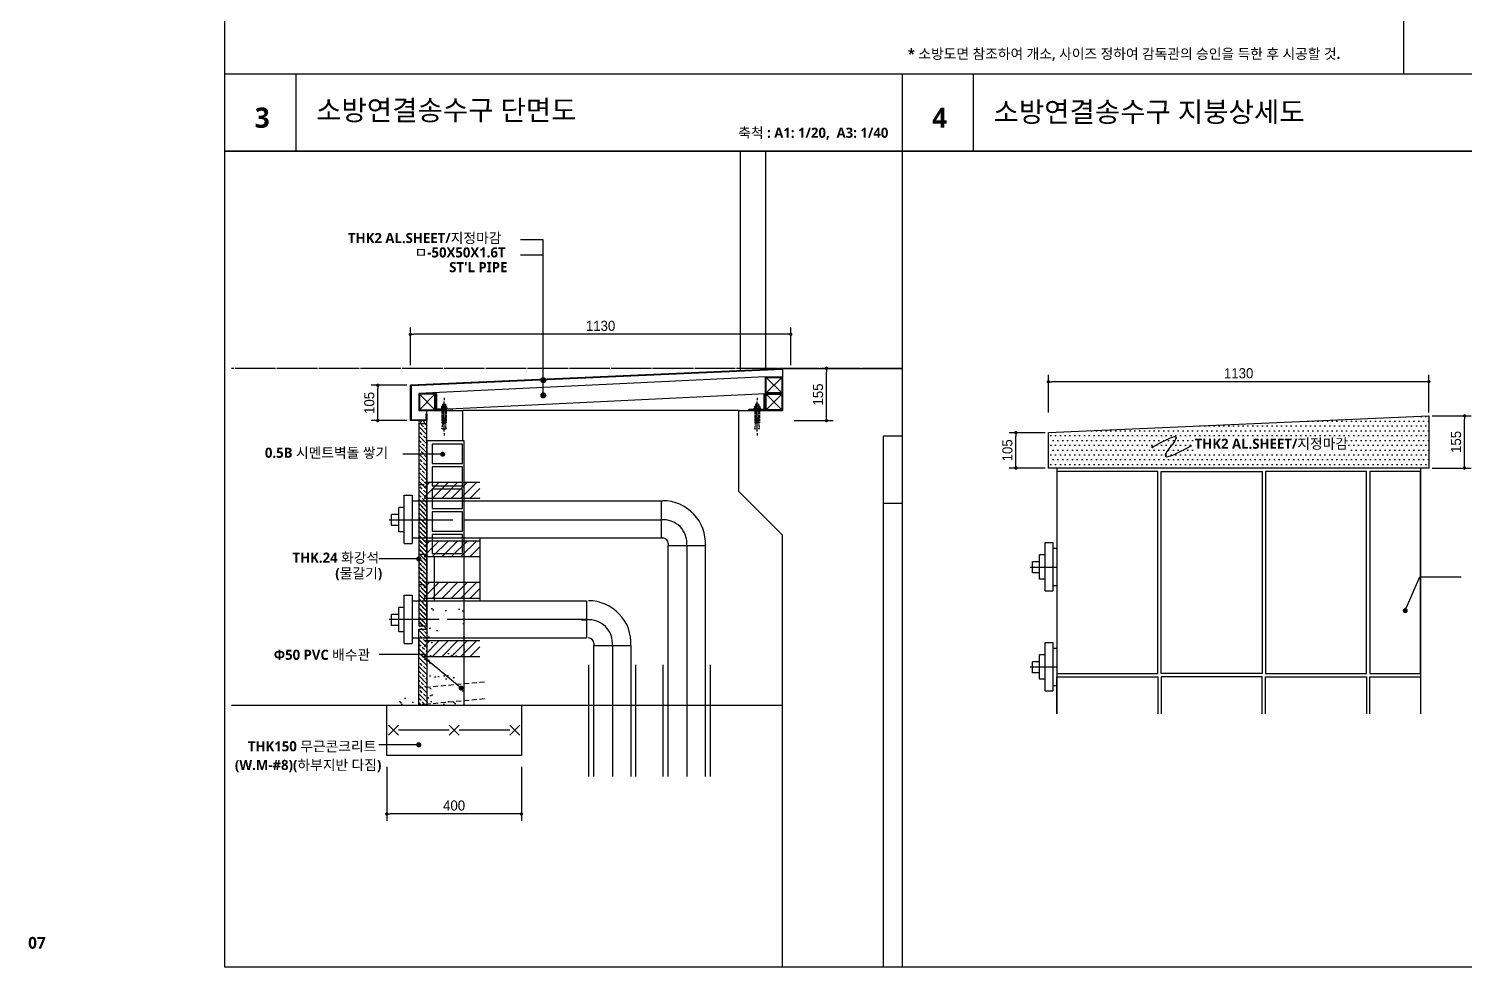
# Model space of a CAD drawing. Header units: millimetres. Extents: x 200 to 163856, y 0 to 163394.
# Drawn here: x 58417 to 62681, y 200 to 2988 of the extents above; entities that cross this region are included whole.
import ezdxf
from ezdxf.enums import TextEntityAlignment as Align

# ---------------------------------------------------------------- set-up
doc = ezdxf.new("R2010")
doc.units = ezdxf.units.MM
doc.header["$LTSCALE"] = 10
for name, pattern in [('CEN', [62, 60, -1, 0, -1]), ('HID', [2.3, 1.5, -0.8]), ('HIDDEN', [2, 1, -1])]:
    doc.linetypes.add(name, pattern=pattern)
doc.layers.get('DEFPOINTS').update_dxf_attribs({"color": 181})
for name, color, linetype in [('01.스텐파이프', 2, 'Continuous'), ('03.부재', 5, 'Continuous'), ('1co_hatch', 1, 'Continuous'), ('2co_visible', 2, 'Continuous'), ('A-ANNO-GRA1', 7, 'Continuous'), ('A-ANNO-TEXT1', 7, 'Continuous'), ('A-ANNO-TITL', 7, 'Continuous'), ('A-ST-AXIS-DIM', 7, 'Continuous'), ('AA-CON', 2, 'Continuous'), ('CEN', 1, 'CEN'), ('COL', 2, 'Continuous'), ('DIM', 4, 'Continuous'), ('EL4', 4, 'Continuous'), ('ETC', 6, 'Continuous'), ('FIN', 6, 'Continuous'), ('g', 3, 'Continuous'), ('HIDD', 5, 'HIDDEN'), ('LEADER', 7, 'Continuous'), ('MA', 6, 'Continuous'), ('SYM', 4, 'Continuous'), ('조경', 7, 'Continuous'), ('판넬', 2, 'Continuous')]:
    doc.layers.add(name, color=color, linetype=linetype)
doc.styles.add('2020음성 1차', font='')
doc.styles.add('HSW', font='romans.shx', dxfattribs={"bigfont": 'whgtxt.shx'})
doc.styles.add('SH_진천_나눔', font='')
doc.styles.add('돋움', font='')
doc.styles.add('돋음', font='')
doc.styles.get('2020음성 1차').set_extended_font_data('NanumGothic', bold=True)
doc.styles.get('SH_진천_나눔').set_extended_font_data('NanumGothic', bold=True)
doc.styles.get('돋움').set_extended_font_data('Dotum')
doc.styles.get('돋음').set_extended_font_data('DotumChe')
doc.dimstyles.new('DLEADER', dxfattribs={"dimscale": 50, "dimtxt": 3, "dimasz": 3, "dimexe": 1, "dimexo": 8, "dimgap": 1, "dimtad": 1, "dimdec": 0, "dimrnd": 0.25, "dimdsep": 32, "dimtxsty": '돋음', "dimblk": 'DOT', "dimcen": 5, "dimclrd": 4, "dimclre": 4, "dimclrt": 3, "dimadec": 0, "dimazin": 0, "dimtfac": 1, "dimtdec": 0, "dimtix": 1, "dimtmove": 2, "dimatfit": 1, "dimldrblk": 'DOT', "dimfxl": 1, "dimarcsym": 0})
doc.dimstyles.new('NDIM10-1', dxfattribs={"dimscale": 10, "dimtxt": 3, "dimasz": 1, "dimexe": 2, "dimexo": 1, "dimgap": 1, "dimtad": 1, "dimdec": 0, "dimrnd": 0.25, "dimdsep": 32, "dimtxsty": '돋움', "dimblk1": 'DOT', "dimblk2": 'DOT', "dimsah": 1, "dimcen": 5, "dimclrd": 4, "dimclre": 4, "dimclrt": 3, "dimazin": 0, "dimtfac": 1, "dimtdec": 0, "dimtix": 1, "dimtmove": 2, "dimatfit": 3, "dimldrblk": 'DOT', "dimfxl": 1, "dimarcsym": 0})
doc.dimstyles.new('두성금속-6', dxfattribs={"dimscale": 6, "dimtxt": 3, "dimasz": 1.5, "dimexe": 0, "dimexo": 3, "dimgap": 0.9, "dimtad": 1, "dimdec": 0, "dimrnd": 0.25, "dimzin": 0, "dimdsep": 46, "dimlunit": 6, "dimtxsty": 'HSW', "dimblk": 'DOT', "dimcen": 3, "dimdle": 2, "dimclrt": 4, "dimadec": 0, "dimazin": 0, "dimtfac": 1, "dimtdec": 0, "dimtix": 1, "dimtmove": 2, "dimatfit": 0, "dimldrblk": 'DOT', "dimfxl": 1, "dimtolj": 1, "dimtzin": 0, "dimarcsym": 0})

# ---------------------------------------------------------------- blocks, each defined once
blk = doc.blocks.new('_Dot')
at = {"color": 0, "linetype": 'ByBlock', "lineweight": -2}
blk.add_line((-0.5, 0), (-1, 0), dxfattribs=at)
at = {"color": 0, "linetype": 'ByBlock', "const_width": 0.5}
blk.add_lwpolyline([(-0.25, 0, 1), (0.25, 0, 1)], format="xyb", close=True, dxfattribs=at)
blk = doc.blocks.new('*D6484')
at = {"layer": 'A-ST-AXIS-DIM', "color": 0, "lineweight": -2}
for p, q in [((62585.7, 1838.2), (62701.7, 1838.2)), ((62681.7, 1693.2), (62681.7, 1828.2)), ((62585.7, 1683.2), (62701.7, 1683.2))]:
    blk.add_line(p, q, dxfattribs=at)
at = {"layer": 'DEFPOINTS', "color": 0}
for p in [(62575.7, 1838.2), (62681.7, 1838.2), (62575.7, 1683.2)]:
    blk.add_point(p, dxfattribs=at)
at = {"layer": 'A-ST-AXIS-DIM', "color": 0, "linetype": 'ByBlock', "lineweight": -2, "xscale": 10, "yscale": 10, "zscale": 10}
for p, rotation in [((62681.7, 1838.2), 90), ((62681.7, 1683.2), 270)]:
    blk.add_blockref('_Dot', p, dxfattribs=dict(at, rotation=rotation))
at = {"layer": 'A-ST-AXIS-DIM', "color": 3, "insert": (62656.6, 1760.7), "char_height": 30, "attachment_point": 5, "rotation": 90, "style": '돋움'}
blk.add_mtext('155', dxfattribs=at)
blk = doc.blocks.new('*D6485')
at = {"layer": 'A-ST-AXIS-DIM', "color": 0, "lineweight": -2}
for p, q in [((61435.7, 1788.2), (61329, 1788.2)), ((61349, 1693.2), (61349, 1778.2)), ((61435.7, 1683.2), (61329, 1683.2))]:
    blk.add_line(p, q, dxfattribs=at)
at = {"layer": 'DEFPOINTS', "color": 0}
for p in [(61349, 1788.2), (61445.7, 1788.2), (61445.7, 1683.2)]:
    blk.add_point(p, dxfattribs=at)
at = {"layer": 'A-ST-AXIS-DIM', "color": 0, "linetype": 'ByBlock', "lineweight": -2, "xscale": 10, "yscale": 10, "zscale": 10}
for p, rotation in [((61349, 1788.2), 90), ((61349, 1683.2), 270)]:
    blk.add_blockref('_Dot', p, dxfattribs=dict(at, rotation=rotation))
at = {"layer": 'A-ST-AXIS-DIM', "color": 3, "insert": (61324, 1735.7), "char_height": 30, "attachment_point": 5, "rotation": 90, "style": '돋움'}
blk.add_mtext('105', dxfattribs=at)
blk = doc.blocks.new('*D6486')
at = {"layer": 'A-ST-AXIS-DIM', "color": 0, "lineweight": -2}
for p, q in [((61445.7, 1848.2), (61445.7, 1959.6)), ((62565.7, 1939.6), (61455.7, 1939.6)), ((62575.7, 1848.2), (62575.7, 1959.6))]:
    blk.add_line(p, q, dxfattribs=at)
at = {"layer": 'DEFPOINTS', "color": 0}
for p in [(61445.7, 1939.6), (61445.7, 1838.2), (62575.7, 1838.2)]:
    blk.add_point(p, dxfattribs=at)
at = {"layer": 'A-ST-AXIS-DIM', "color": 0, "linetype": 'ByBlock', "lineweight": -2, "xscale": 10, "yscale": 10, "zscale": 10, "rotation": 180}
blk.add_blockref('_Dot', (61445.7, 1939.6), dxfattribs=at)
at = {"layer": 'A-ST-AXIS-DIM', "color": 0, "linetype": 'ByBlock', "lineweight": -2, "xscale": 10, "yscale": 10, "zscale": 10}
blk.add_blockref('_Dot', (62575.7, 1939.6), dxfattribs=at)
at = {"layer": 'A-ST-AXIS-DIM', "color": 3, "insert": (62010.7, 1964.6), "char_height": 30, "attachment_point": 5, "style": '돋움'}
blk.add_mtext('1130', dxfattribs=at)
blk = doc.blocks.new('A$C5A103C25')
at = {"color": 0, "linetype": 'ByBlock', "const_width": 4.8}
blk.add_lwpolyline([(7.2, 38.7, 1), (2.4, 38.7, 1)], format="xyb", close=True, dxfattribs=at)
at = {"layer": 'DIM'}
blk.add_spline([(4.8, 38.7), (99, 75.3), (55.6, 6.8), (161.3, 44.6)], degree=3, dxfattribs=at)
blk = doc.blocks.new('A$C101F31DF')
at = {"layer": 'CEN'}
for p, q in [((10.6, 111.9, 0), (10.6, 104.9, 0)), ((10.6, 11.7, 0), (10.6, 100.9, 0)), ((10.6, 7, 0), (10.6, 0, 0))]:
    blk.add_line(p, q, dxfattribs=at)
at = {"layer": 'HIDD', "linetype": 'HID', "ltscale": 0.2}
for p, q in [((4, 76.6, 0), (4, 37.9, 0)), ((6.1, 76.6, 0), (6.1, 35.9, 0)), ((7.2, 50.5, 0), (8.4, 50.5, 0)), ((7.2, 50.5, 0), (7.2, 37.9, 0)), ((8.4, 50.5, 0), (8.4, 37.9, 0)), ((12.9, 50.5, 0), (12.9, 37.9, 0)), ((14.1, 50.5, 0), (12.9, 50.5, 0)), ((14.1, 50.5, 0), (14.1, 37.9, 0)), ((15.1, 76.6, 0), (15.1, 35.9, 0)), ((17.3, 76.6, 0), (17.3, 37.9, 0)), ((7.2, 37.9, 0), (4, 37.9, 0)), ((4.2, 20.9, 0), (6.1, 35.9, 0)), ((16.2, 19.8, 0), (5.1, 19.8, 0)), ((12.9, 37.9, 0), (8.4, 37.9, 0)), ((17.3, 37.9, 0), (14.1, 37.9, 0)), ((15.1, 35.9, 0), (17.1, 20.9, 0))]:
    blk.add_line(p, q, dxfattribs=at)
for centre, start, end in [((5.1, 20.8, 0), 172.4472, 270), ((16.2, 20.8, 0), 270, 7.5528)]:
    blk.add_arc(centre, 0.968, start, end, dxfattribs=at)
at = {"layer": 'MA'}
for p, q in [((2.9, 86.5, 0), (2.9, 80.3, 0)), ((16.5, 87.3, 0), (4.8, 87.3, 0)), ((15.1, 93.3, 0), (6.1, 93.3, 0)), ((6.1, 93.3, 0), (6.1, 87.3, 0)), ((6.8, 86.5, 0), (6.8, 80.3, 0)), ((14.5, 86.5, 0), (14.5, 80.3, 0)), ((15.1, 93.3, 0), (15.1, 87.3, 0)), ((18.4, 86.5, 0), (18.4, 80.3, 0)), ((0, 79.5, 0), (0, 78.6, 0)), ((21.3, 79.5, 0), (0, 79.5, 0)), ((0, 78.6, 0), (21.3, 78.6, 0)), ((21.3, 79.5, 0), (21.3, 78.6, 0))]:
    blk.add_line(p, q, dxfattribs=at)
for centre, radius, start, end in [((4.8, 84.5, 0), 2.81, 46.3972, 133.6028), ((10.6, 77.2, 0), 10.1, 67.3801, 112.6199), ((16.5, 84.5, 0), 2.81, 46.3972, 133.6028), ((4.8, 82.3, 0), 2.81, 226.3972, 313.6028), ((10.6, 89.6, 0), 10.1, 247.3801, 292.6199), ((16.5, 82.3, 0), 2.81, 226.3972, 313.6028)]:
    blk.add_arc(centre, radius, start, end, dxfattribs=at)
blk = doc.blocks.new('*D6490')
at = {"layer": 'A-ST-AXIS-DIM', "color": 0, "lineweight": -2}
for p, q in [((60690.6, 1979.1), (60806.6, 1979.1)), ((60786.6, 1834.1), (60786.6, 1969.1)), ((60690.6, 1824.1), (60806.6, 1824.1))]:
    blk.add_line(p, q, dxfattribs=at)
at = {"layer": 'DEFPOINTS', "color": 0}
for p in [(60680.6, 1979.1), (60786.6, 1979.1), (60680.6, 1824.1)]:
    blk.add_point(p, dxfattribs=at)
at = {"layer": 'A-ST-AXIS-DIM', "color": 0, "linetype": 'ByBlock', "lineweight": -2, "xscale": 10, "yscale": 10, "zscale": 10}
for p, rotation in [((60786.6, 1979.1), 90), ((60786.6, 1824.1), 270)]:
    blk.add_blockref('_Dot', p, dxfattribs=dict(at, rotation=rotation))
at = {"layer": 'A-ST-AXIS-DIM', "color": 3, "insert": (60761.6, 1901.6), "char_height": 30, "attachment_point": 5, "rotation": 90, "style": '돋움'}
blk.add_mtext('155', dxfattribs=at)
blk = doc.blocks.new('*D6491')
at = {"layer": 'A-ST-AXIS-DIM', "color": 0, "lineweight": -2}
for p, q in [((59540.6, 1929.1), (59433.9, 1929.1)), ((59453.9, 1834.1), (59453.9, 1919.1)), ((59540.6, 1824.1), (59433.9, 1824.1))]:
    blk.add_line(p, q, dxfattribs=at)
at = {"layer": 'DEFPOINTS', "color": 0}
for p in [(59453.9, 1929.1), (59550.6, 1929.1), (59550.6, 1824.1)]:
    blk.add_point(p, dxfattribs=at)
at = {"layer": 'A-ST-AXIS-DIM', "color": 0, "linetype": 'ByBlock', "lineweight": -2, "xscale": 10, "yscale": 10, "zscale": 10}
for p, rotation in [((59453.9, 1929.1), 90), ((59453.9, 1824.1), 270)]:
    blk.add_blockref('_Dot', p, dxfattribs=dict(at, rotation=rotation))
at = {"layer": 'A-ST-AXIS-DIM', "color": 3, "insert": (59428.9, 1876.6), "char_height": 30, "attachment_point": 5, "rotation": 90, "style": '돋움'}
blk.add_mtext('105', dxfattribs=at)
blk = doc.blocks.new('*D6492')
at = {"layer": 'A-ST-AXIS-DIM', "color": 0, "lineweight": -2}
for p, q in [((59550.6, 1989.1), (59550.6, 2100.4)), ((60680.6, 1989.1), (60680.6, 2100.4)), ((60670.6, 2080.4), (59560.6, 2080.4))]:
    blk.add_line(p, q, dxfattribs=at)
at = {"layer": 'DEFPOINTS', "color": 0}
for p in [(59550.6, 2080.4), (59550.6, 1979.1), (60680.6, 1979.1)]:
    blk.add_point(p, dxfattribs=at)
at = {"layer": 'A-ST-AXIS-DIM', "color": 0, "linetype": 'ByBlock', "lineweight": -2, "xscale": 10, "yscale": 10, "zscale": 10, "rotation": 180}
blk.add_blockref('_Dot', (59550.6, 2080.4), dxfattribs=at)
at = {"layer": 'A-ST-AXIS-DIM', "color": 0, "linetype": 'ByBlock', "lineweight": -2, "xscale": 10, "yscale": 10, "zscale": 10}
blk.add_blockref('_Dot', (60680.6, 2080.4), dxfattribs=at)
at = {"layer": 'A-ST-AXIS-DIM', "color": 3, "insert": (60115.6, 2105.4), "char_height": 30, "attachment_point": 5, "style": '돋움'}
blk.add_mtext('1130', dxfattribs=at)
blk = doc.blocks.new('*D6493')
at = {"layer": 'A-ST-AXIS-DIM', "color": 0, "lineweight": -2}
for p, q in [((59480.6, 795.3), (59480.6, 635.5)), ((59880.6, 795.3), (59880.6, 635.5)), ((59870.6, 655.5), (59490.6, 655.5))]:
    blk.add_line(p, q, dxfattribs=at)
at = {"layer": 'DEFPOINTS', "color": 0}
for p in [(59480.6, 805.3), (59880.6, 805.3), (59480.6, 655.5)]:
    blk.add_point(p, dxfattribs=at)
at = {"layer": 'A-ST-AXIS-DIM', "color": 0, "linetype": 'ByBlock', "lineweight": -2, "xscale": 10, "yscale": 10, "zscale": 10, "rotation": 180}
blk.add_blockref('_Dot', (59480.6, 655.5), dxfattribs=at)
at = {"layer": 'A-ST-AXIS-DIM', "color": 0, "linetype": 'ByBlock', "lineweight": -2, "xscale": 10, "yscale": 10, "zscale": 10}
blk.add_blockref('_Dot', (59880.6, 655.5), dxfattribs=at)
at = {"layer": 'A-ST-AXIS-DIM', "color": 3, "insert": (59680.6, 680.5), "char_height": 30, "attachment_point": 5, "style": '돋움'}
blk.add_mtext('400', dxfattribs=at)

msp = doc.modelspace()

# ---------------------------------------------------------------- hatches: boundary and pattern name
at = {"layer": '1co_hatch'}
h = msp.add_hatch(dxfattribs=at)
h.set_pattern_fill('ANSI33', color=256, scale=3, style=0)
h.set_pattern_definition([(135, (145628.097, -83.499), (13.470384, 13.470384), []), (135, (145614.627, -83.499), (13.470384, 13.470384), [9.525, -4.7625])])
h.paths.add_polyline_path([(59599.62628, 1814.08553), (59575.62628, 1814.08553), (59575.62628, 1214.08553), (59599.62628, 1214.08553)])
h = msp.add_hatch(dxfattribs=at)
h.set_pattern_fill('ANSI33', color=256, scale=3, style=0)
h.set_pattern_definition([(135, (145628.097, 281.501), (13.470384, 13.470384), []), (135, (145614.627, 281.501), (13.470384, 13.470384), [9.525, -4.7625])])
h.paths.add_polyline_path([(59599.62628, 979.08553), (59575.62628, 979.08553), (59575.62628, 1579.08553), (59599.62628, 1579.08553)])
at = {"layer": 'A-ANNO-TEXT1'}
h = msp.add_hatch(dxfattribs=at)
h.set_pattern_fill('DOTS', color=256, scale=9, style=0)
h.set_pattern_definition([(180, (589804.382, 2363131.704), (-7.14375, 14.2875), [0, -14.2875])])
h.paths.add_polyline_path([(61445.7076, 1788.2244), (61445.7076, 1683.2244), (62575.7076, 1683.2244), (62575.7076, 1838.2244)])
at = {"layer": '조경'}
h = msp.add_hatch(dxfattribs=at)
h.set_pattern_fill('AR-SAND', color=8, scale=20, style=0)
h.set_pattern_definition([(37.5, (107537.717, -40373.478), (-1.259867, 38.536475), [0, -30.4, 0, -34, 0, -32.5]), (7.5, (107537.717, -40373.48), (35.395534, 56.44292), [0, -16.4, 0, -27.4, 0, -10.5]), (327.5, (107513.117, -40373.478), (62.282837, 0.113181), [0, -10, 0, -36, 0, -47]), (317.5, (107513.117, -40373.48), (60.12253, 17.55351), [0, -5, 0, -23.6, 0, -27])])
h.paths.add_polyline_path([(59615.62628, 1000.08553), (59615.62628, 1057.08553), (59705.62628, 1057.08553), (59705.62628, 1000.08553)], flags=16)
h.paths.add_polyline_path([(59615.62628, 1067.08553), (59615.62628, 1124.08553), (59705.62628, 1124.08553), (59705.62628, 1067.08553)], flags=16)
h.paths.add_polyline_path([(59615.62628, 1134.08553), (59615.62628, 1191.08553), (59705.62628, 1191.08553), (59705.62628, 1134.08553)], flags=16)
h.paths.add_polyline_path([(59615.62628, 1201.08553), (59615.62628, 1258.08553), (59705.62628, 1258.08553), (59705.62628, 1201.08553)], flags=16)
h.paths.add_polyline_path([(59710.62628, 979.08553), (59515.62628, 979.08553), (59515.62628, 1000.08553), (59605.62628, 1000.08553), (59605.62628, 1268.08553), (59710.62628, 1268.08553)])

# ---------------------------------------------------------------- linework, layer by layer
at = {"layer": '01.스텐파이프'}
for points in [[(60655.62628, 1904.08553), (60605.62628, 1904.08553), (60605.62628, 1954.08553), (60655.62628, 1954.08553)], [(59575.62628, 1854.08553), (59625.62628, 1854.08553), (59625.62628, 1904.08553), (59575.62628, 1904.08553)], [(60655.62628, 1854.08553), (60605.62628, 1854.08553), (60605.62628, 1904.08553), (60655.62628, 1904.08553)]]:
    msp.add_lwpolyline(points, close=True, dxfattribs=at)
at = {"layer": '01.스텐파이프', "color": 7, "linetype": 'ByBlock'}
for points in [[(60653.62628, 1906.08553), (60607.62628, 1906.08553), (60607.62628, 1952.08553), (60653.62628, 1952.08553)], [(59577.62628, 1856.08553), (59623.62628, 1856.08553), (59623.62628, 1902.08553), (59577.62628, 1902.08553)], [(60653.62628, 1856.08553), (60607.62628, 1856.08553), (60607.62628, 1902.08553), (60653.62628, 1902.08553)]]:
    msp.add_lwpolyline(points, close=True, dxfattribs=at)
at = {"layer": '03.부재', "color": 6}
for points in [[(59672.62628, 1858.08553), (59629.62628, 1858.08553), (59629.62628, 1901.08553, 0.4142135624), (59626.62628, 1904.08553), (59625.62628, 1904.08553), (59625.62628, 1854.08553), (59675.62628, 1854.08553), (59675.62628, 1855.08553, 0.4142135624)], [(60558.62628, 1858.08553), (60601.62628, 1858.08553), (60601.62628, 1901.08553, -0.4142135624), (60604.62628, 1904.08553), (60605.62628, 1904.08553), (60605.62628, 1854.08553), (60555.62628, 1854.08553), (60555.62628, 1855.08553, -0.4142135624)]]:
    msp.add_lwpolyline(points, format="xyb", close=True, dxfattribs=at)
at = {"layer": '2co_visible'}
msp.add_circle((59586.65961, 1819.08553), 5, dxfattribs=at)
msp.add_arc((59569.36676, 1819.08553), 8.00963, 321.39371585, 38.60628415, dxfattribs=at)
at = {"layer": 'A-ANNO-GRA1'}
for p, q in [((62500, 5740), (62500, 2853.7497)), ((58999.99903, 2853.7497), (66094.96443, 2853.7497)), ((59210.79052, 2853.7497), (59210.79052, 2624.15396)), ((61011.84186, 2853.7497), (61011.84186, 200)), ((61222.63274, 2853.7497), (61222.63274, 2624.15396)), ((66094.96514, 2624.15396), (58999.99903, 2624.15396)), ((59000, 2624.15396), (66094.9654, 2624.15396))]:
    msp.add_line(p, q, dxfattribs=at)
at = {"layer": 'A-ANNO-TEXT1'}
for p, q in [((61470.7076, 1683.2244), (61470.7076, 953.2244)), ((62550.7076, 1683.2244), (62550.7076, 953.2244))]:
    msp.add_line(p, q, dxfattribs=at)
at = {"layer": 'AA-CON'}
for p, q in [((60655.62628, 1979.08553), (60655.62628, 1854.08553)), ((60525.62628, 1854.08553), (60655.62628, 1854.08553)), ((60955.62628, 200), (60955.62628, 1779.08553)), ((60525.62628, 1614.08553), (60655.62628, 1484.08553)), ((60655.62628, 200), (60655.62628, 1484.08553))]:
    msp.add_line(p, q, dxfattribs=at)
msp.add_lwpolyline([(60525.62628, 1854.08553), (60525.62628, 1614.08553)], dxfattribs=at)
at = {"layer": 'CEN', "ltscale": 0.2}
msp.add_line((61011.84186, 1979.08553), (59019.23366, 1979.08553), dxfattribs=at)
at = {"layer": 'CEN', "linetype": 'ByBlock'}
for p, q in [((60653.62628, 1906.08553), (60607.62628, 1952.08553)), ((60607.62628, 1906.08553), (60653.62628, 1952.08553)), ((59577.62628, 1856.08553), (59623.62628, 1902.08553)), ((59623.62628, 1856.08553), (59577.62628, 1902.08553)), ((60653.62628, 1856.08553), (60607.62628, 1902.08553)), ((60607.62628, 1856.08553), (60653.62628, 1902.08553))]:
    msp.add_line(p, q, dxfattribs=at)
at = {"layer": 'COL'}
for p, q in [((60655.62628, 1979.08553), (61011.84186, 1979.08553)), ((60955.62628, 1779.08553), (61011.84186, 1779.08553))]:
    msp.add_line(p, q, dxfattribs=at)
at = {"layer": 'COL', "color": 6}
msp.add_lwpolyline([(59480.62628, 979.08553), (59880.62628, 979.08553), (59880.62628, 829.08553), (59480.62628, 829.08553)], close=True, dxfattribs=at)
at = {"layer": 'DEFPOINTS'}
msp.add_lwpolyline([(59000, 5740), (66094.9654, 5740), (66094.9654, 200), (59000, 200)], close=True, dxfattribs=at)
at = {"layer": 'EL4'}
msp.add_line((60955.62628, 1579.08553), (61011.84186, 1579.08553), dxfattribs=at)
at = {"layer": 'ETC', "color": 5}
for p, q in [((59575.52572, 1633.7698), (59575.52572, 1585.94581)), ((59575.52572, 1633.7698), (59591.31259, 1633.7698)), ((59591.31259, 1641.4054), (59757.07471, 1641.4054)), ((59591.31259, 1624.31492), (59608.40306, 1641.4054)), ((59591.31259, 1596.40742), (59636.31057, 1641.4054)), ((59616.85747, 1594.04479), (59664.21807, 1641.4054)), ((59644.76497, 1594.04479), (59692.12558, 1641.4054)), ((59672.67247, 1594.04479), (59720.03308, 1641.4054)), ((59700.57998, 1594.04479), (59747.94058, 1641.4054)), ((59728.48748, 1594.04479), (59757.07471, 1622.63202)), ((59532.22302, 1458.93164), (59532.22302, 1602.45189)), ((59532.22302, 1602.45189), (59555.67772, 1602.45189)), ((59555.67772, 1602.45189), (59555.67772, 1458.93164)), ((59555.67772, 1585.94581), (60300.72294, 1585.94581)), ((59591.31259, 1594.04479), (59757.07471, 1594.04479)), ((59756.39499, 1594.04479), (59757.07471, 1594.72451)), ((60295.20795, 1585.94581), (60295.20795, 1475.43773)), ((59494.45808, 1512.66576), (59494.45808, 1545.52532)), ((59515.97299, 1545.52532), (59494.45808, 1545.52532)), ((59515.97299, 1493.88886), (59515.97299, 1565.86696)), ((59532.22302, 1565.86696), (59515.97299, 1565.86696)), ((59488.04958, 1529.09554), (59676.61087, 1529.09554)), ((59515.97299, 1512.66576), (59494.45808, 1512.66576)), ((59532.22302, 1493.88886), (59515.97299, 1493.88886)), ((59712.00746, 1529.09554), (60295.20795, 1529.09554)), ((60280.01805, 1529.09554), (60295.20795, 1529.09554)), ((59532.22302, 1458.93164), (59555.67772, 1458.93164)), ((59555.67772, 1475.43773), (60300.72271, 1475.43773)), ((59575.52572, 1475.43773), (59575.52572, 1427.61374)), ((59591.31259, 1467.33874), (59757.07471, 1467.33874)), ((59591.31259, 1450.24827), (59608.40306, 1467.33874)), ((59591.31259, 1422.34077), (59636.31057, 1467.33874)), ((59616.85747, 1419.97814), (59664.21807, 1467.33874)), ((59644.76497, 1419.97814), (59692.12558, 1467.33874)), ((59672.67247, 1419.97814), (59720.03308, 1467.33874)), ((59700.57998, 1419.97814), (59747.94058, 1467.33874)), ((59757.07471, 1475.43773), (59757.07471, 1288.94668)), ((60316.50934, 1459.65086), (60316.50934, 1452.68599)), ((60316.50934, 1452.68599), (60427.28912, 1452.68599)), ((60316.56202, 766.80225), (60316.56202, 1452.68599)), ((60371.76338, 1452.68599), (60371.76338, 1375.19638)), ((60427.28912, 766.80225), (60427.28912, 1452.68599)), ((61435.85592, 1318.07051), (61435.85592, 1461.59077)), ((61435.85592, 1461.59077), (61459.31062, 1461.59077)), ((61459.31062, 1461.59077), (61459.31062, 1318.07051)), ((59575.52572, 1427.61374), (59591.31259, 1427.61374)), ((59591.31259, 1419.97814), (59757.07471, 1419.97814)), ((59620.91297, 1419.97814), (59620.91297, 1288.94668)), ((59728.48748, 1419.97814), (59757.07471, 1448.56536)), ((59756.39499, 1419.97814), (59757.07471, 1420.65786)), ((61419.60589, 1353.02773), (61419.60589, 1425.00583)), ((61435.85592, 1425.00583), (61419.60589, 1425.00583)), ((61459.31062, 1445.08468), (61470.7076, 1445.08468)), ((60371.76338, 1386.15982), (60371.76338, 766.80225)), ((61391.68248, 1388.23441), (61470.7076, 1388.23441)), ((61398.09098, 1371.80463), (61398.09098, 1404.6642)), ((61419.60589, 1404.6642), (61398.09098, 1404.6642)), ((61419.60589, 1371.80463), (61398.09098, 1371.80463)), ((59575.52572, 1336.77067), (59591.31259, 1336.77067)), ((59575.52572, 1336.77067), (59575.52572, 1288.94668)), ((59591.31259, 1344.40627), (59757.07471, 1344.40627)), ((59591.31259, 1299.40829), (59636.31057, 1344.40627)), ((59591.31259, 1327.31579), (59608.40306, 1344.40627)), ((59616.85747, 1297.04566), (59664.21807, 1344.40627)), ((59644.76497, 1297.04566), (59692.12558, 1344.40627)), ((59672.67247, 1297.04566), (59720.03308, 1344.40627)), ((59700.57998, 1297.04566), (59747.94058, 1344.40627)), ((59728.48748, 1297.04566), (59757.07471, 1325.63289)), ((61435.85592, 1353.02773), (61419.60589, 1353.02773)), ((61459.31062, 1334.5766), (61470.7076, 1334.5766)), ((59532.22302, 1161.93251), (59532.22302, 1305.45276)), ((59532.22302, 1305.45276), (59555.67772, 1305.45276)), ((59555.67772, 1305.45276), (59555.67772, 1161.93251)), ((59555.67772, 1288.94668), (60074.05779, 1288.94668)), ((59591.31259, 1297.04566), (59757.07471, 1297.04566)), ((59756.39499, 1297.04566), (59757.07471, 1297.72538)), ((60074.05779, 1288.94668), (60074.05779, 1178.4386)), ((61435.85592, 1318.07051), (61459.31062, 1318.07051)), ((59515.97299, 1248.52619), (59494.45808, 1248.52619)), ((59494.45808, 1215.66663), (59494.45808, 1248.52619)), ((59515.97299, 1196.88973), (59515.97299, 1268.86783)), ((59532.22302, 1268.86783), (59515.97299, 1268.86783)), ((59488.04958, 1233.69264), (59635.89729, 1233.69264)), ((59515.97299, 1215.66663), (59494.45808, 1215.66663)), ((59532.22302, 1196.88973), (59515.97299, 1196.88973)), ((59659.66139, 1233.69264), (60074.05779, 1233.69264)), ((60058.8679, 1232.09641), (60074.05779, 1232.09641)), ((59532.22302, 1161.93251), (59555.67772, 1161.93251)), ((59555.67772, 1178.4386), (60074.05779, 1178.4386)), ((59575.52572, 1178.4386), (59575.52572, 1130.61461)), ((59591.31259, 1125.34164), (59636.31057, 1170.33961)), ((59591.31259, 1153.24914), (59608.40306, 1170.33961)), ((59591.31259, 1170.33961), (59757.07471, 1170.33961)), ((59616.85747, 1122.97901), (59664.21807, 1170.33961)), ((59644.76497, 1122.97901), (59692.12558, 1170.33961)), ((59672.67247, 1122.97901), (59720.03308, 1170.33961)), ((59700.57998, 1122.97901), (59747.94058, 1170.33961)), ((59728.48748, 1122.97901), (59757.07471, 1151.56623)), ((60095.35919, 1162.65173), (60095.35919, 1155.68686)), ((60095.35919, 1155.68686), (60206.13896, 1155.68686)), ((60095.41187, 766.80225), (60095.41187, 1155.68686)), ((60150.61322, 1155.68686), (60150.61322, 766.80225)), ((60206.13896, 766.80225), (60206.13896, 1155.68686)), ((61435.85592, 1021.07138), (61435.85592, 1164.59164)), ((61435.85592, 1164.59164), (61459.31062, 1164.59164)), ((61459.31062, 1164.59164), (61459.31062, 1021.07138)), ((59575.52572, 1130.61461), (59591.31259, 1130.61461)), ((59591.31259, 1122.97901), (59757.07471, 1122.97901)), ((59756.39499, 1122.97901), (59757.07471, 1123.65873)), ((61419.60589, 1056.0286), (61419.60589, 1128.0067)), ((61435.85592, 1128.0067), (61419.60589, 1128.0067)), ((61459.31062, 1148.08555), (61470.7076, 1148.08555)), ((60080.51872, 766.80225), (60080.51872, 1098.9403)), ((60220.70773, 766.80225), (60220.70773, 1098.9403)), ((60301.66887, 766.80225), (60301.66887, 1098.9403)), ((60441.85788, 766.80225), (60441.85788, 1098.9403)), ((61391.68248, 1092.83151), (61470.7076, 1092.83151)), ((61419.60589, 1107.66507), (61398.09098, 1107.66507)), ((61398.09098, 1074.8055), (61398.09098, 1107.66507)), ((61419.60589, 1074.8055), (61398.09098, 1074.8055)), ((61435.85592, 1056.0286), (61419.60589, 1056.0286)), ((61459.31062, 1037.57747), (61470.7076, 1037.57747)), ((61435.85592, 1021.07138), (61459.31062, 1021.07138))]:
    msp.add_line(p, q, dxfattribs=at)
at = {"layer": 'ETC', "color": 7, "linetype": 'HID'}
for p, q in [((59770.62628, 1047.44095), (59575.62628, 1029.3014)), ((59770.62628, 997.22508), (59575.62628, 979.08553))]:
    msp.add_line(p, q, dxfattribs=at)
at = {"layer": 'ETC', "color": 3}
msp.add_line((59019.23366, 979.08553), (60655.6263, 979.08553), dxfattribs=at)
at = {"layer": 'ETC', "color": 5}
for centre, radius, start, end in [((60300.72247, 1459.65086), 126.29494, 356.83866793, 90), ((60302.26176, 1459.60725), 69.84539, 354.31299515, 95.7962899), ((60300.72247, 1459.65086), 15.78687, 0, 90), ((60079.57232, 1162.65173), 126.29494, 356.83866793, 90), ((60081.11161, 1162.60812), 69.84539, 354.31299515, 95.7962899), ((60079.57232, 1162.65173), 15.78687, 0, 90)]:
    msp.add_arc(centre, radius, start, end, dxfattribs=at)
at = {"layer": 'FIN', "color": 6}
for p, q in [((59665.62628, 904.08553), (59515.62628, 904.08553)), ((59845.62628, 904.08553), (59695.62628, 904.08553))]:
    msp.add_line(p, q, dxfattribs=at)
for points in [[(59485.62628, 919.08553), (59515.62628, 889.08553), (59500.62628, 904.08553), (59485.62628, 889.08553), (59515.62628, 919.08553)], [(59665.62628, 919.08553), (59695.62628, 889.08553), (59680.62628, 904.08553), (59665.62628, 889.08553), (59695.62628, 919.08553)], [(59845.62628, 919.08553), (59875.62628, 889.08553), (59860.62628, 904.08553), (59845.62628, 889.08553), (59875.62628, 919.08553)]]:
    msp.add_lwpolyline(points, dxfattribs=at)
at = {"layer": 'g'}
for p, q in [((60655.62628, 1977.97933), (59550.62628, 1929.08553)), ((60655.62628, 1975.97738), (59552.62628, 1927.17207)), ((59550.62628, 1824.08553), (59550.62628, 1929.08553)), ((59552.62628, 1927.17207), (59552.62628, 1826.08553)), ((59597.62628, 1826.08553), (59597.62628, 1844.08553)), ((59597.62628, 1844.08553), (59599.62628, 1844.08553)), ((59599.62628, 1844.08553), (59599.62628, 1824.08553)), ((59599.62628, 1824.08553), (59550.62628, 1824.08553)), ((59552.62628, 1826.08553), (59597.62628, 1826.08553))]:
    msp.add_line(p, q, dxfattribs=at)
msp.add_lwpolyline([(62575.7076, 1838.2244), (62575.7076, 1683.2244), (61445.7076, 1683.2244), (61445.7076, 1788.2244), (62575.7076, 1838.2244)], dxfattribs=at)
at = {"layer": 'SYM'}
for p, q in [((60605.62628, 1954.08553), (59575.62628, 1904.08553)), ((60605.62628, 1904.02665), (59625.62628, 1856.45383))]:
    msp.add_line(p, q, dxfattribs=at)
at = {"layer": '조경', "color": 8}
for p, q in [((60525.62628, 1854.08553), (59705.62628, 1854.08553)), ((59704.94655, 1419.97814), (59705.62628, 1420.65786)), ((59704.94655, 1297.04566), (59705.62628, 1297.72538)), ((59704.94655, 1122.97901), (59705.62628, 1123.65873))]:
    msp.add_line(p, q, dxfattribs=at)
for points in [[(59705.62628, 1764.08553), (59599.62628, 1764.08553), (59599.62628, 1854.08553), (59705.62628, 1854.08553)], [(59599.62628, 1814.08553), (59575.62628, 1814.08553), (59575.62628, 1214.08553), (59599.62628, 1214.08553)], [(59605.62628, 1000.08553), (59599.62628, 1000.08553), (59599.62628, 979.08553), (59710.62628, 979.08553), (59710.62628, 1764.08553), (59599.62628, 1764.08553), (59599.62628, 1201.08553), (59599.62628, 1134.08553), (59599.62628, 1067.08553), (59599.62628, 1000.08553)], [(59615.62628, 1697.08553), (59705.62628, 1697.08553), (59705.62628, 1754.08553), (59615.62628, 1754.08553)], [(59615.62628, 1630.08553), (59705.62628, 1630.08553), (59705.62628, 1687.08553), (59615.62628, 1687.08553)], [(61470.7076, 1073.2244), (61770.7076, 1073.2244), (61770.7076, 1673.2244), (61470.7076, 1673.2244)], [(62080.7076, 1073.2244), (61780.7076, 1073.2244), (61780.7076, 1673.2244), (62080.7076, 1673.2244)], [(62090.7076, 1073.2244), (62390.7076, 1073.2244), (62390.7076, 1673.2244), (62090.7076, 1673.2244)], [(62400.7076, 1073.2244), (62550.7076, 1073.2244), (62550.7076, 1673.2244), (62400.7076, 1673.2244)], [(59615.62628, 1563.08553), (59705.62628, 1563.08553), (59705.62628, 1620.08553), (59615.62628, 1620.08553)], [(59615.62628, 1496.08553), (59705.62628, 1496.08553), (59705.62628, 1553.08553), (59615.62628, 1553.08553)], [(59615.62628, 1429.08553), (59705.62628, 1429.08553), (59705.62628, 1486.08553), (59615.62628, 1486.08553)], [(59599.62628, 979.08553), (59575.62628, 979.08553), (59575.62628, 1204.08553), (59599.62628, 1204.08553)]]:
    msp.add_lwpolyline(points, close=True, dxfattribs=at)
for points in [[(61470.7076, 953.2244), (61470.7076, 1063.2244), (61770.7076, 1063.2244), (61770.7076, 953.2244)], [(62080.7076, 953.2244), (62080.7076, 1063.2244), (61780.7076, 1063.2244), (61780.7076, 953.2244)], [(62090.7076, 953.2244), (62090.7076, 1063.2244), (62390.7076, 1063.2244), (62390.7076, 953.2244)], [(62400.7076, 953.2244), (62400.7076, 1063.2244), (62550.7076, 1063.2244), (62550.7076, 953.2244)]]:
    msp.add_lwpolyline(points, dxfattribs=at)
at = {"layer": '판넬'}
for p, q in [((60530.62629, 2624.15396), (60530.62629, 1972.44836)), ((60605.62629, 2624.15396), (60605.62629, 1975.76694))]:
    msp.add_line(p, q, dxfattribs=at)

# ---------------------------------------------------------------- block references
at = {"layer": 'A-ST-AXIS-DIM', "xscale": 0.75, "yscale": 0.75, "zscale": 0.75}
msp.add_blockref('A$C5A103C25', (61750.97957, 1716.48544), dxfattribs=at)
at = {"layer": 'DIM', "xscale": -1}
msp.add_blockref('A$C101F31DF', (59661.27161, 1779.53207), dxfattribs=at)
at = {"layer": 'DIM'}
msp.add_blockref('A$C101F31DF', (60569.98094, 1779.53207), dxfattribs=at)

# ---------------------------------------------------------------- texts
at = {"layer": 'A-ANNO-TEXT1', "style": '2020음성 1차'}
for s, p in [('* 소방도면 참조하여 개소, 사이즈 정하여 감독관의 승인을 득한 후 시공할 것.', (61027.98263, 2898.63683)), ('THK2 AL.SHEET/지정마감', (59365.44797, 2351.47973)), ('ㅁ-50X50X1.6T', (59563.23332, 2308.75506)), ("ST'L PIPE", (59666.0297, 2264.93369)), ('THK2 AL.SHEET/지정마감', (61880.00005, 1740.34121))]:
    msp.add_text(s, height=30, dxfattribs=at).set_placement(p)
for s, height, p in [('소방연결송수구 단면도', 60, (59270.79052, 2746.15604)), ('소방연결송수구 지붕상세도', 60, (61282.63274, 2741.22687)), ('0.5B 시멘트벽돌 쌓기', 30, (59118.62534, 1728.61656)), ('THK.24 화강석', 30, (59200.38407, 1416.92559)), ('(물갈기)', 30, (59327.59162, 1370.74073)), ('Φ50 PVC 배수관', 30, (59145.02033, 1128.43674)), ('THK150 무근콘크리트', 30, (59067.94258, 856.57425)), ('(W.M-#8)(하부지반 다짐)', 30, (59029.62607, 801.10899))]:
    msp.add_text(s, height=height, dxfattribs=at).set_placement(p, align=Align.MIDDLE_LEFT)
for s, p in [('3', (59110.79052, 2723.95182)), ('4', (61122.63274, 2723.95182))]:
    msp.add_text(s, height=60, dxfattribs=at).set_placement(p, align=Align.MIDDLE_CENTER)
at = {"layer": 'A-ANNO-TEXT1', "linetype": 'Continuous', "style": '2020음성 1차'}
msp.add_text('축척 : A1: 1/20,  A3: 1/40', height=30, dxfattribs=at).set_placement((60970.37825, 2679.20874), align=Align.MIDDLE_RIGHT)
at = {"layer": 'A-ANNO-TITL', "style": 'SH_진천_나눔'}
msp.add_text('07', height=35, dxfattribs=at).set_placement((58441.57606, 272.70944), align=Align.MIDDLE)

# ---------------------------------------------------------------- dimensions: what is measured, and where the dimension line sits
at = {"layer": 'A-ST-AXIS-DIM', "color": 0}
for base, p1, p2, angle, picture, middle in [((59550.62628, 2080.42452), (60680.62628, 1979.08553), (59550.62628, 1979.08553), 180, '*D6492', (60115.62628, 2105.44487)), ((60786.58564, 1979.08553), (60680.62628, 1824.08553), (60680.62628, 1979.08553), 90, '*D6490', (60761.56529, 1901.58553)), ((61445.7076, 1939.56339), (62575.7076, 1838.2244), (61445.7076, 1838.2244), 180, '*D6486', (62010.7076, 1964.58374)), ((59453.89951, 1929.08553), (59550.62628, 1824.08553), (59550.62628, 1929.08553), 90, '*D6491', (59428.87916, 1876.58553)), ((62681.66697, 1838.2244), (62575.7076, 1683.2244), (62575.7076, 1838.2244), 90, '*D6484', (62656.64662, 1760.7244)), ((61348.98084, 1788.2244), (61445.7076, 1683.2244), (61445.7076, 1788.2244), 90, '*D6485', (61323.96049, 1735.7244))]:
    dim = msp.add_linear_dim(base=base, p1=p1, p2=p2, angle=angle, dimstyle='NDIM10-1', override={"dimclrd": 0, "dimclre": 0}, dxfattribs=at)
    dim.commit()
    dim.dimension.update_dxf_attribs({"geometry": picture, "text_midpoint": middle})
dim = msp.add_aligned_dim(p1=(59880.62628, 805.2881), p2=(59480.62628, 805.2881), distance=149.82841, dimstyle='NDIM10-1', override={"dimclrd": 0, "dimclre": 0}, dxfattribs=at)
dim.commit()
dim.dimension.update_dxf_attribs({"geometry": '*D6493', "text_midpoint": (59680.62628, 680.48004)})

# ---------------------------------------------------------------- leaders
at = {"layer": 'A-ST-AXIS-DIM'}
for points in [[(59945.37679, 1944.16203), (59945.37679, 2360.79508), (59877.82277, 2360.79508)], [(59945.37679, 1899.16203), (59945.37679, 2315.79508), (59877.82277, 2315.79508)]]:
    msp.add_leader(points, dimstyle='두성금속-6', override={"dimasz": 3, "dimtad": 0}, dxfattribs=at)
at = {"layer": 'LEADER'}
for points in [[(59646.62628, 1724.15139), (59615.18789, 1724.15139), (59528.2828, 1724.15139)], [(59575.62628, 1413.15139), (59544.18789, 1413.15139), (59457.2828, 1413.15139)], [(62505.6967, 1259.53524), (62548.91626, 1359.53524), (62671.30264, 1359.53524)], [(59701.18492, 1029.49509), (59580.85499, 1129.49509), (59458.46861, 1129.49509)], [(59575.62628, 861.15139), (59544.18789, 861.15139), (59457.2828, 861.15139)]]:
    msp.add_leader(points, dimstyle='DLEADER', override={"dimasz": 0.3}, dxfattribs=at)

doc.saveas('drawing.dxf')
